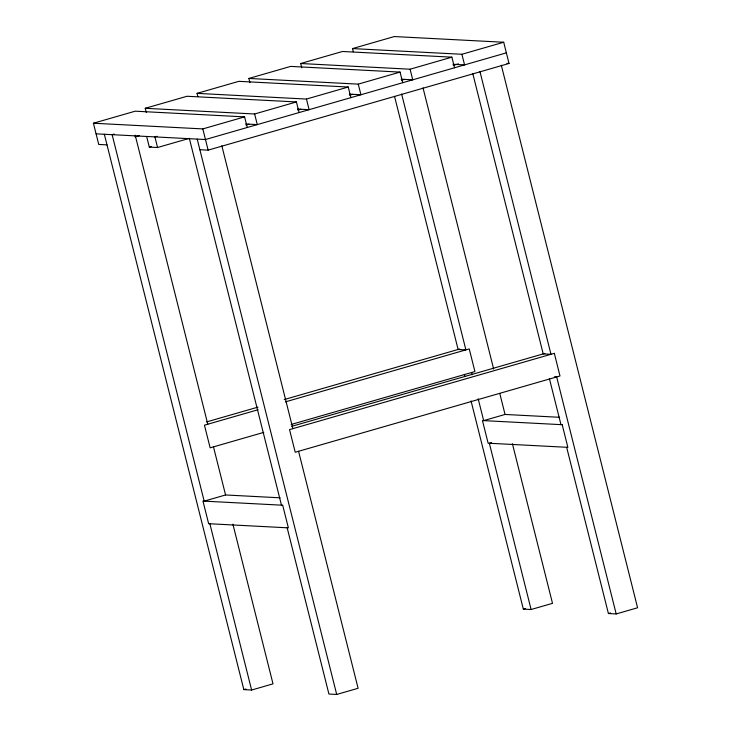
<?xml version="1.0" encoding="UTF-8"?>
<svg xmlns="http://www.w3.org/2000/svg" width="731" height="731" viewBox="0 0 731 731"><rect width="100%" height="100%" fill="white"/><g stroke="black" fill="none" stroke-linecap="round" stroke-linejoin="round"><path stroke-width="1.1" d="M107.009 144.875L98.74 144.446L93.413 123.228L135.198 111.185L244.593 116.878L247.261 127.486M146.301 112.547L145.231 108.298L187.026 96.264L296.411 101.947L299.08 112.565M197.854 96.556L197.05 93.367L238.845 81.333L348.23 87.026L350.898 97.634M249.938 82.685L248.869 78.445L290.664 66.402L400.049 72.095L402.717 82.704M301.757 67.764L300.688 63.515L342.483 51.481L451.868 57.164L454.536 67.782M353.311 51.773L352.516 48.584L394.301 36.55L503.696 42.243L509.023 63.46L208.134 150.138L199.865 149.709M114.264 134.056L112.126 134.668L204.168 501.137L225.568 494.969L280.137 497.811M134.97 136.825L139.338 135.564M157.046 136.277L154.908 136.898L157.567 147.507L189.302 138.369M93.413 123.228L202.807 128.912L244.593 116.878M145.231 108.298L254.626 113.99L296.411 101.947M197.05 93.367L306.444 99.06L348.23 87.026M248.869 78.445L358.263 84.129L400.049 72.095M300.688 63.515L410.082 69.207L451.868 57.164M352.516 48.584L461.901 54.277L503.696 42.243M146.639 136.469L149.307 147.077L151.491 146.447M246.018 125.038L249.024 124.169M297.837 110.107L300.843 109.239M349.656 95.185L352.662 94.317M401.474 80.255L404.481 79.387M453.293 65.324L458.447 63.844M506.355 52.851L205.466 139.53L96.081 133.837M206.581 421.933L257.979 407.121M284.231 399.565L459.79 348.989M258.107 409.735L204.452 425.186L210.144 447.829L263.79 432.368M285.446 401.858L469.238 348.915L474.922 371.549L291.13 424.492M291.66 426.356L544.869 353.42M559.626 417.3L505.057 414.459L483.666 420.617L478.175 398.751M491.488 442.648L489.35 443.26L531.108 609.508L552.508 603.349L512.404 443.699M104.341 134.266L243.834 689.616L245.981 689.004M471.038 400.908L523.332 609.106L525.47 608.494M243.834 689.616L251.619 690.027L273.01 683.86L232.915 524.218M566.653 447.281L608.411 613.537L610.549 612.916M287.164 527.791L328.923 694.048L336.699 694.45L358.099 688.282L298.568 451.292M608.411 613.537L616.187 613.939L637.587 607.772L501.311 65.251M506.958 63.359L509.023 63.46M452.964 64.282L464.569 64.895L461.901 54.277M401.145 79.213L412.75 79.816L410.082 69.207M349.327 94.144L360.931 94.747L358.263 84.129M297.508 109.065L309.103 109.668L306.444 99.06M245.68 123.996L257.285 124.599L254.626 113.99M149.307 147.077L157.567 147.507M554.436 376.821L556.657 376.94L616.187 613.939M523.332 609.106L531.108 609.508M479.92 71.41L550.973 354.297L543.197 353.895L472.811 73.685M549.429 378.722L560.969 424.647M423.021 87.857L493.663 369.064M499.776 393.424L505.057 414.459M401.63 94.034L465.894 349.875L458.118 349.473L394.548 96.41M471.577 372.518L472.125 374.701M464.359 374.327L464.916 376.538M221.822 145.752L292.875 428.649M202.807 128.912L208.134 150.138M197.206 139.1L336.699 694.45M189.42 138.689L281.472 505.158M135.189 135.153L207.796 424.227M213.479 446.86L225.568 494.969M209.861 523.771L251.619 690.027M554.317 353.338L289.54 429.618L295.223 452.251L560.001 375.981L554.317 353.338M562.185 424.702L482.451 420.563L488.134 443.196L567.868 447.345L562.185 424.702M282.687 505.222L202.953 501.073L208.646 523.707L288.38 527.855L282.687 505.222"/></g></svg>
